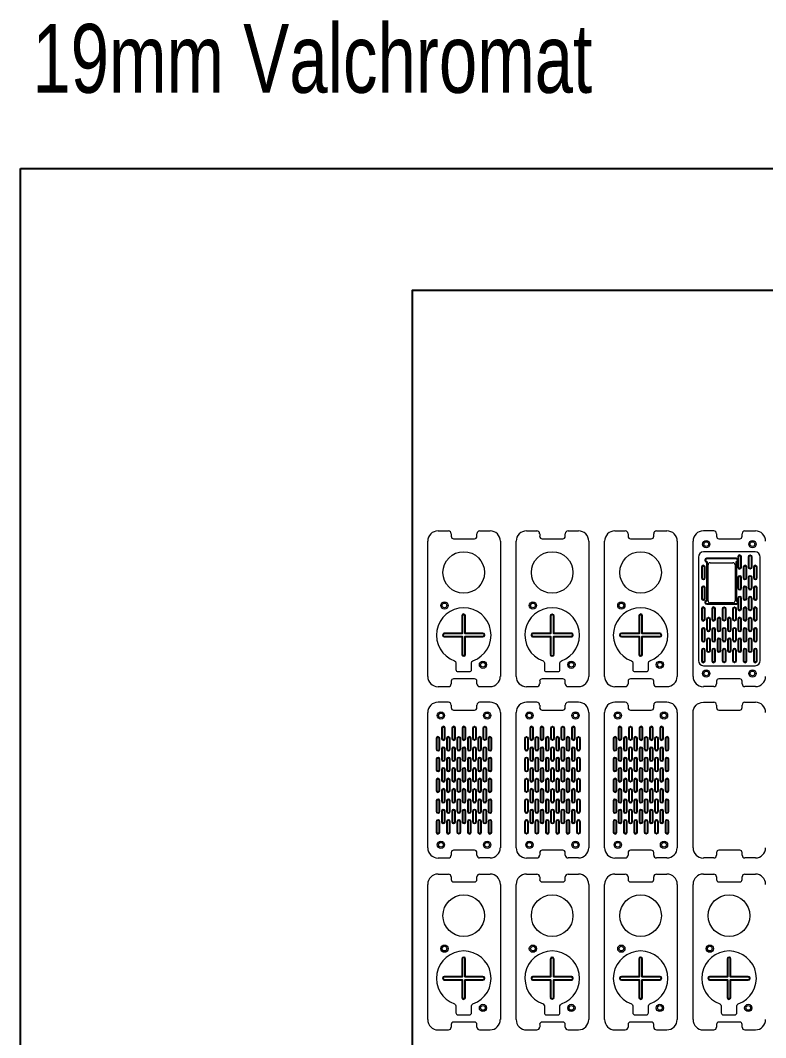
# Model space of a CAD drawing. Header units: millimetres. Extents: x -5 to 21766, y 503 to 12067.
# Drawn here: x -5 to 1427, y 2385 to 4342 of the extents above; entities that cross this region are included whole.
import ezdxf

# ---------------------------------------------------------------- set-up
doc = ezdxf.new("R2010")
doc.units = ezdxf.units.MM
for name, color, linetype in [('CUT THROUGH- Inside Line', 5, 'Continuous'), ('CUT THROUGH- Outside Line', 3, 'Continuous'), ('FILL- 12mm Deep', 4, 'Continuous'), ('FILL- 16mm Deep', 241, 'Continuous'), ('HOLE 14mm Deep', 6, 'Continuous'), ('HOLE- 1mm Deep', 54, 'Continuous'), ('PANEL', 40, 'Continuous')]:
    doc.layers.add(name, color=color, linetype=linetype)
doc.styles.add('SLDTEXTSTYLE0', font='TXT', dxfattribs={"width": 0.75})

msp = doc.modelspace()

# ---------------------------------------------------------------- linework, layer by layer
msp.add_lwpolyline([(-5.4, 4056.8), (2834.3, 4056.8), (2834.3, 502.6), (-5.4, 502.6)], close=True)
at = {"layer": 'CUT THROUGH- Inside Line', "linetype": 'Continuous', "lineweight": 15}
for p, q in [((1316.5, 3225.6), (1316.5, 3294.6)), ((1320.5, 3298.6), (1364.5, 3298.6)), ((1368.5, 3294.6), (1368.5, 3225.6)), ((1364.5, 3221.6), (1320.5, 3221.6))]:
    msp.add_line(p, q, dxfattribs=at)
at = {"layer": 'CUT THROUGH- Inside Line'}
for points in [[(1374.5, 3290.1, 1), (1380.5, 3290.1), (1380.5, 3310.1, 1), (1374.5, 3310.1)], [(1394.5, 3290.1, 1), (1400.5, 3290.1), (1400.5, 3310.1, 1), (1394.5, 3310.1)], [(1304.5, 3270.1, 1), (1310.5, 3270.1), (1310.5, 3290.1, 1), (1304.5, 3290.1)], [(1384.5, 3270.1, 1), (1390.5, 3270.1), (1390.5, 3290.1, 1), (1384.5, 3290.1)], [(1404.5, 3270.1, 1), (1410.5, 3270.1), (1410.5, 3290.1, 1), (1404.5, 3290.1)], [(1374.5, 3250.1, 1), (1380.5, 3250.1), (1380.5, 3270.1, 1), (1374.5, 3270.1)], [(1394.5, 3250.1, 1), (1400.5, 3250.1), (1400.5, 3270.1, 1), (1394.5, 3270.1)], [(1304.5, 3230.1, 1), (1310.5, 3230.1), (1310.5, 3250.1, 1), (1304.5, 3250.1)], [(1384.5, 3230.1, 1), (1390.5, 3230.1), (1390.5, 3250.1, 1), (1384.5, 3250.1)], [(1404.5, 3230.1, 1), (1410.5, 3230.1), (1410.5, 3250.1, 1), (1404.5, 3250.1)], [(1374.5, 3210.1, 1), (1380.5, 3210.1), (1380.5, 3230.1, 1), (1374.5, 3230.1)], [(1394.5, 3210.1, 1), (1400.5, 3210.1), (1400.5, 3230.1, 1), (1394.5, 3230.1)], [(1304.5, 3190.1, 1), (1310.5, 3190.1), (1310.5, 3210.1, 1), (1304.5, 3210.1)], [(1324.5, 3190.1, 1), (1330.5, 3190.1), (1330.5, 3210.1, 1), (1324.5, 3210.1)], [(1344.5, 3190.1, 1), (1350.5, 3190.1), (1350.5, 3210.1, 1), (1344.5, 3210.1)], [(1364.5, 3190.1, 1), (1370.5, 3190.1), (1370.5, 3210.1, 1), (1364.5, 3210.1)], [(1384.5, 3190.1, 1), (1390.5, 3190.1), (1390.5, 3210.1, 1), (1384.5, 3210.1)], [(1404.5, 3190.1, 1), (1410.5, 3190.1), (1410.5, 3210.1, 1), (1404.5, 3210.1)], [(849.9, 3196.5, 1), (843.9, 3196.5), (843.9, 3162.5), (809.9, 3162.5, 1), (809.9, 3156.5), (843.9, 3156.5), (843.9, 3122.5, 1), (849.9, 3122.5), (849.9, 3156.5), (883.9, 3156.5, 1), (883.9, 3162.5), (849.9, 3162.5)], [(1019.9, 3196.5, 1), (1013.9, 3196.5), (1013.9, 3162.5), (979.9, 3162.5, 1), (979.9, 3156.5), (1013.9, 3156.5), (1013.9, 3122.5, 1), (1019.9, 3122.5), (1019.9, 3156.5), (1053.9, 3156.5, 1), (1053.9, 3162.5), (1019.9, 3162.5)], [(1189.9, 3196.5, 1), (1183.9, 3196.5), (1183.9, 3162.5), (1149.9, 3162.5, 1), (1149.9, 3156.5), (1183.9, 3156.5), (1183.9, 3122.5, 1), (1189.9, 3122.5), (1189.9, 3156.5), (1223.9, 3156.5, 1), (1223.9, 3162.5), (1189.9, 3162.5)], [(1314.5, 3170.1, 1), (1320.5, 3170.1), (1320.5, 3190.1, 1), (1314.5, 3190.1)], [(1334.5, 3170.1, 1), (1340.5, 3170.1), (1340.5, 3190.1, 1), (1334.5, 3190.1)], [(1354.5, 3170.1, 1), (1360.5, 3170.1), (1360.5, 3190.1, 1), (1354.5, 3190.1)], [(1374.5, 3170.1, 1), (1380.5, 3170.1), (1380.5, 3190.1, 1), (1374.5, 3190.1)], [(1394.5, 3170.1, 1), (1400.5, 3170.1), (1400.5, 3190.1, 1), (1394.5, 3190.1)], [(1304.5, 3150.1, 1), (1310.5, 3150.1), (1310.5, 3170.1, 1), (1304.5, 3170.1)], [(1324.5, 3150.1, 1), (1330.5, 3150.1), (1330.5, 3170.1, 1), (1324.5, 3170.1)], [(1344.5, 3150.1, 1), (1350.5, 3150.1), (1350.5, 3170.1, 1), (1344.5, 3170.1)], [(1364.5, 3150.1, 1), (1370.5, 3150.1), (1370.5, 3170.1, 1), (1364.5, 3170.1)], [(1384.5, 3150.1, 1), (1390.5, 3150.1), (1390.5, 3170.1, 1), (1384.5, 3170.1)], [(1404.5, 3150.1, 1), (1410.5, 3150.1), (1410.5, 3170.1, 1), (1404.5, 3170.1)], [(1314.5, 3130.1, 1), (1320.5, 3130.1), (1320.5, 3150.1, 1), (1314.5, 3150.1)], [(1334.5, 3130.1, 1), (1340.5, 3130.1), (1340.5, 3150.1, 1), (1334.5, 3150.1)], [(1354.5, 3130.1, 1), (1360.5, 3130.1), (1360.5, 3150.1, 1), (1354.5, 3150.1)], [(1374.5, 3130.1, 1), (1380.5, 3130.1), (1380.5, 3150.1, 1), (1374.5, 3150.1)], [(1394.5, 3130.1, 1), (1400.5, 3130.1), (1400.5, 3150.1, 1), (1394.5, 3150.1)], [(1304.5, 3110.1, 1), (1310.5, 3110.1), (1310.5, 3130.1, 1), (1304.5, 3130.1)], [(1324.5, 3110.1, 1), (1330.5, 3110.1), (1330.5, 3130.1, 1), (1324.5, 3130.1)], [(1344.5, 3110.1, 1), (1350.5, 3110.1), (1350.5, 3130.1, 1), (1344.5, 3130.1)], [(1364.5, 3110.1, 1), (1370.5, 3110.1), (1370.5, 3130.1, 1), (1364.5, 3130.1)], [(1384.5, 3110.1, 1), (1390.5, 3110.1), (1390.5, 3130.1, 1), (1384.5, 3130.1)], [(1404.5, 3110.1, 1), (1410.5, 3110.1), (1410.5, 3130.1, 1), (1404.5, 3130.1)], [(804.5, 2960.6, 1), (810.5, 2960.6), (810.5, 2980.6, 1), (804.5, 2980.6)], [(824.5, 2960.6, 1), (830.5, 2960.6), (830.5, 2980.6, 1), (824.5, 2980.6)], [(844.5, 2960.6, 1), (850.5, 2960.6), (850.5, 2980.6, 1), (844.5, 2980.6)], [(864.5, 2960.6, 1), (870.5, 2960.6), (870.5, 2980.6, 1), (864.5, 2980.6)], [(884.5, 2960.6, 1), (890.5, 2960.6), (890.5, 2980.6, 1), (884.5, 2980.6)], [(974.5, 2960.6, 1), (980.5, 2960.6), (980.5, 2980.6, 1), (974.5, 2980.6)], [(994.5, 2960.6, 1), (1000.5, 2960.6), (1000.5, 2980.6, 1), (994.5, 2980.6)], [(1014.5, 2960.6, 1), (1020.5, 2960.6), (1020.5, 2980.6, 1), (1014.5, 2980.6)], [(1034.5, 2960.6, 1), (1040.5, 2960.6), (1040.5, 2980.6, 1), (1034.5, 2980.6)], [(1054.5, 2960.6, 1), (1060.5, 2960.6), (1060.5, 2980.6, 1), (1054.5, 2980.6)], [(1144.5, 2960.6, 1), (1150.5, 2960.6), (1150.5, 2980.6, 1), (1144.5, 2980.6)], [(1164.5, 2960.6, 1), (1170.5, 2960.6), (1170.5, 2980.6, 1), (1164.5, 2980.6)], [(1184.5, 2960.6, 1), (1190.5, 2960.6), (1190.5, 2980.6, 1), (1184.5, 2980.6)], [(1204.5, 2960.6, 1), (1210.5, 2960.6), (1210.5, 2980.6, 1), (1204.5, 2980.6)], [(1224.5, 2960.6, 1), (1230.5, 2960.6), (1230.5, 2980.6, 1), (1224.5, 2980.6)], [(794.5, 2940.6, 1), (800.5, 2940.6), (800.5, 2960.6, 1), (794.5, 2960.6)], [(814.5, 2940.6, 1), (820.5, 2940.6), (820.5, 2960.6, 1), (814.5, 2960.6)], [(834.5, 2940.6, 1), (840.5, 2940.6), (840.5, 2960.6, 1), (834.5, 2960.6)], [(854.5, 2940.6, 1), (860.5, 2940.6), (860.5, 2960.6, 1), (854.5, 2960.6)], [(874.5, 2940.6, 1), (880.5, 2940.6), (880.5, 2960.6, 1), (874.5, 2960.6)], [(894.5, 2940.6, 1), (900.5, 2940.6), (900.5, 2960.6, 1), (894.5, 2960.6)], [(964.5, 2940.6, 1), (970.5, 2940.6), (970.5, 2960.6, 1), (964.5, 2960.6)], [(984.5, 2940.6, 1), (990.5, 2940.6), (990.5, 2960.6, 1), (984.5, 2960.6)], [(1004.5, 2940.6, 1), (1010.5, 2940.6), (1010.5, 2960.6, 1), (1004.5, 2960.6)], [(1024.5, 2940.6, 1), (1030.5, 2940.6), (1030.5, 2960.6, 1), (1024.5, 2960.6)], [(1044.5, 2940.6, 1), (1050.5, 2940.6), (1050.5, 2960.6, 1), (1044.5, 2960.6)], [(1064.5, 2940.6, 1), (1070.5, 2940.6), (1070.5, 2960.6, 1), (1064.5, 2960.6)], [(1134.5, 2940.6, 1), (1140.5, 2940.6), (1140.5, 2960.6, 1), (1134.5, 2960.6)], [(1154.5, 2940.6, 1), (1160.5, 2940.6), (1160.5, 2960.6, 1), (1154.5, 2960.6)], [(1174.5, 2940.6, 1), (1180.5, 2940.6), (1180.5, 2960.6, 1), (1174.5, 2960.6)], [(1194.5, 2940.6, 1), (1200.5, 2940.6), (1200.5, 2960.6, 1), (1194.5, 2960.6)], [(1214.5, 2940.6, 1), (1220.5, 2940.6), (1220.5, 2960.6, 1), (1214.5, 2960.6)], [(1234.5, 2940.6, 1), (1240.5, 2940.6), (1240.5, 2960.6, 1), (1234.5, 2960.6)], [(804.5, 2920.6, 1), (810.5, 2920.6), (810.5, 2940.6, 1), (804.5, 2940.6)], [(824.5, 2920.6, 1), (830.5, 2920.6), (830.5, 2940.6, 1), (824.5, 2940.6)], [(844.5, 2920.6, 1), (850.5, 2920.6), (850.5, 2940.6, 1), (844.5, 2940.6)], [(864.5, 2920.6, 1), (870.5, 2920.6), (870.5, 2940.6, 1), (864.5, 2940.6)], [(884.5, 2920.6, 1), (890.5, 2920.6), (890.5, 2940.6, 1), (884.5, 2940.6)], [(974.5, 2920.6, 1), (980.5, 2920.6), (980.5, 2940.6, 1), (974.5, 2940.6)], [(994.5, 2920.6, 1), (1000.5, 2920.6), (1000.5, 2940.6, 1), (994.5, 2940.6)], [(1014.5, 2920.6, 1), (1020.5, 2920.6), (1020.5, 2940.6, 1), (1014.5, 2940.6)], [(1034.5, 2920.6, 1), (1040.5, 2920.6), (1040.5, 2940.6, 1), (1034.5, 2940.6)], [(1054.5, 2920.6, 1), (1060.5, 2920.6), (1060.5, 2940.6, 1), (1054.5, 2940.6)], [(1144.5, 2920.6, 1), (1150.5, 2920.6), (1150.5, 2940.6, 1), (1144.5, 2940.6)], [(1164.5, 2920.6, 1), (1170.5, 2920.6), (1170.5, 2940.6, 1), (1164.5, 2940.6)], [(1184.5, 2920.6, 1), (1190.5, 2920.6), (1190.5, 2940.6, 1), (1184.5, 2940.6)], [(1204.5, 2920.6, 1), (1210.5, 2920.6), (1210.5, 2940.6, 1), (1204.5, 2940.6)], [(1224.5, 2920.6, 1), (1230.5, 2920.6), (1230.5, 2940.6, 1), (1224.5, 2940.6)], [(794.5, 2900.6, 1), (800.5, 2900.6), (800.5, 2920.6, 1), (794.5, 2920.6)], [(814.5, 2900.6, 1), (820.5, 2900.6), (820.5, 2920.6, 1), (814.5, 2920.6)], [(834.5, 2900.6, 1), (840.5, 2900.6), (840.5, 2920.6, 1), (834.5, 2920.6)], [(854.5, 2900.6, 1), (860.5, 2900.6), (860.5, 2920.6, 1), (854.5, 2920.6)], [(874.5, 2900.6, 1), (880.5, 2900.6), (880.5, 2920.6, 1), (874.5, 2920.6)], [(894.5, 2900.6, 1), (900.5, 2900.6), (900.5, 2920.6, 1), (894.5, 2920.6)], [(964.5, 2900.6, 1), (970.5, 2900.6), (970.5, 2920.6, 1), (964.5, 2920.6)], [(984.5, 2900.6, 1), (990.5, 2900.6), (990.5, 2920.6, 1), (984.5, 2920.6)], [(1004.5, 2900.6, 1), (1010.5, 2900.6), (1010.5, 2920.6, 1), (1004.5, 2920.6)], [(1024.5, 2900.6, 1), (1030.5, 2900.6), (1030.5, 2920.6, 1), (1024.5, 2920.6)], [(1044.5, 2900.6, 1), (1050.5, 2900.6), (1050.5, 2920.6, 1), (1044.5, 2920.6)], [(1064.5, 2900.6, 1), (1070.5, 2900.6), (1070.5, 2920.6, 1), (1064.5, 2920.6)], [(1134.5, 2900.6, 1), (1140.5, 2900.6), (1140.5, 2920.6, 1), (1134.5, 2920.6)], [(1154.5, 2900.6, 1), (1160.5, 2900.6), (1160.5, 2920.6, 1), (1154.5, 2920.6)], [(1174.5, 2900.6, 1), (1180.5, 2900.6), (1180.5, 2920.6, 1), (1174.5, 2920.6)], [(1194.5, 2900.6, 1), (1200.5, 2900.6), (1200.5, 2920.6, 1), (1194.5, 2920.6)], [(1214.5, 2900.6, 1), (1220.5, 2900.6), (1220.5, 2920.6, 1), (1214.5, 2920.6)], [(1234.5, 2900.6, 1), (1240.5, 2900.6), (1240.5, 2920.6, 1), (1234.5, 2920.6)], [(804.5, 2880.6, 1), (810.5, 2880.6), (810.5, 2900.6, 1), (804.5, 2900.6)], [(824.5, 2880.6, 1), (830.5, 2880.6), (830.5, 2900.6, 1), (824.5, 2900.6)], [(844.5, 2880.6, 1), (850.5, 2880.6), (850.5, 2900.6, 1), (844.5, 2900.6)], [(864.5, 2880.6, 1), (870.5, 2880.6), (870.5, 2900.6, 1), (864.5, 2900.6)], [(884.5, 2880.6, 1), (890.5, 2880.6), (890.5, 2900.6, 1), (884.5, 2900.6)], [(974.5, 2880.6, 1), (980.5, 2880.6), (980.5, 2900.6, 1), (974.5, 2900.6)], [(994.5, 2880.6, 1), (1000.5, 2880.6), (1000.5, 2900.6, 1), (994.5, 2900.6)], [(1014.5, 2880.6, 1), (1020.5, 2880.6), (1020.5, 2900.6, 1), (1014.5, 2900.6)], [(1034.5, 2880.6, 1), (1040.5, 2880.6), (1040.5, 2900.6, 1), (1034.5, 2900.6)], [(1054.5, 2880.6, 1), (1060.5, 2880.6), (1060.5, 2900.6, 1), (1054.5, 2900.6)], [(1144.5, 2880.6, 1), (1150.5, 2880.6), (1150.5, 2900.6, 1), (1144.5, 2900.6)], [(1164.5, 2880.6, 1), (1170.5, 2880.6), (1170.5, 2900.6, 1), (1164.5, 2900.6)], [(1184.5, 2880.6, 1), (1190.5, 2880.6), (1190.5, 2900.6, 1), (1184.5, 2900.6)], [(1204.5, 2880.6, 1), (1210.5, 2880.6), (1210.5, 2900.6, 1), (1204.5, 2900.6)], [(1224.5, 2880.6, 1), (1230.5, 2880.6), (1230.5, 2900.6, 1), (1224.5, 2900.6)], [(794.5, 2860.6, 1), (800.5, 2860.6), (800.5, 2880.6, 1), (794.5, 2880.6)], [(814.5, 2860.6, 1), (820.5, 2860.6), (820.5, 2880.6, 1), (814.5, 2880.6)], [(834.5, 2860.6, 1), (840.5, 2860.6), (840.5, 2880.6, 1), (834.5, 2880.6)], [(854.5, 2860.6, 1), (860.5, 2860.6), (860.5, 2880.6, 1), (854.5, 2880.6)], [(874.5, 2860.6, 1), (880.5, 2860.6), (880.5, 2880.6, 1), (874.5, 2880.6)], [(894.5, 2860.6, 1), (900.5, 2860.6), (900.5, 2880.6, 1), (894.5, 2880.6)], [(964.5, 2860.6, 1), (970.5, 2860.6), (970.5, 2880.6, 1), (964.5, 2880.6)], [(984.5, 2860.6, 1), (990.5, 2860.6), (990.5, 2880.6, 1), (984.5, 2880.6)], [(1004.5, 2860.6, 1), (1010.5, 2860.6), (1010.5, 2880.6, 1), (1004.5, 2880.6)], [(1024.5, 2860.6, 1), (1030.5, 2860.6), (1030.5, 2880.6, 1), (1024.5, 2880.6)], [(1044.5, 2860.6, 1), (1050.5, 2860.6), (1050.5, 2880.6, 1), (1044.5, 2880.6)], [(1064.5, 2860.6, 1), (1070.5, 2860.6), (1070.5, 2880.6, 1), (1064.5, 2880.6)], [(1134.5, 2860.6, 1), (1140.5, 2860.6), (1140.5, 2880.6, 1), (1134.5, 2880.6)], [(1154.5, 2860.6, 1), (1160.5, 2860.6), (1160.5, 2880.6, 1), (1154.5, 2880.6)], [(1174.5, 2860.6, 1), (1180.5, 2860.6), (1180.5, 2880.6, 1), (1174.5, 2880.6)], [(1194.5, 2860.6, 1), (1200.5, 2860.6), (1200.5, 2880.6, 1), (1194.5, 2880.6)], [(1214.5, 2860.6, 1), (1220.5, 2860.6), (1220.5, 2880.6, 1), (1214.5, 2880.6)], [(1234.5, 2860.6, 1), (1240.5, 2860.6), (1240.5, 2880.6, 1), (1234.5, 2880.6)], [(804.5, 2840.6, 1), (810.5, 2840.6), (810.5, 2860.6, 1), (804.5, 2860.6)], [(824.5, 2840.6, 1), (830.5, 2840.6), (830.5, 2860.6, 1), (824.5, 2860.6)], [(844.5, 2840.6, 1), (850.5, 2840.6), (850.5, 2860.6, 1), (844.5, 2860.6)], [(864.5, 2840.6, 1), (870.5, 2840.6), (870.5, 2860.6, 1), (864.5, 2860.6)], [(884.5, 2840.6, 1), (890.5, 2840.6), (890.5, 2860.6, 1), (884.5, 2860.6)], [(974.5, 2840.6, 1), (980.5, 2840.6), (980.5, 2860.6, 1), (974.5, 2860.6)], [(994.5, 2840.6, 1), (1000.5, 2840.6), (1000.5, 2860.6, 1), (994.5, 2860.6)], [(1014.5, 2840.6, 1), (1020.5, 2840.6), (1020.5, 2860.6, 1), (1014.5, 2860.6)], [(1034.5, 2840.6, 1), (1040.5, 2840.6), (1040.5, 2860.6, 1), (1034.5, 2860.6)], [(1054.5, 2840.6, 1), (1060.5, 2840.6), (1060.5, 2860.6, 1), (1054.5, 2860.6)], [(1144.5, 2840.6, 1), (1150.5, 2840.6), (1150.5, 2860.6, 1), (1144.5, 2860.6)], [(1164.5, 2840.6, 1), (1170.5, 2840.6), (1170.5, 2860.6, 1), (1164.5, 2860.6)], [(1184.5, 2840.6, 1), (1190.5, 2840.6), (1190.5, 2860.6, 1), (1184.5, 2860.6)], [(1204.5, 2840.6, 1), (1210.5, 2840.6), (1210.5, 2860.6, 1), (1204.5, 2860.6)], [(1224.5, 2840.6, 1), (1230.5, 2840.6), (1230.5, 2860.6, 1), (1224.5, 2860.6)], [(794.5, 2820.6, 1), (800.5, 2820.6), (800.5, 2840.6, 1), (794.5, 2840.6)], [(814.5, 2820.6, 1), (820.5, 2820.6), (820.5, 2840.6, 1), (814.5, 2840.6)], [(834.5, 2820.6, 1), (840.5, 2820.6), (840.5, 2840.6, 1), (834.5, 2840.6)], [(854.5, 2820.6, 1), (860.5, 2820.6), (860.5, 2840.6, 1), (854.5, 2840.6)], [(874.5, 2820.6, 1), (880.5, 2820.6), (880.5, 2840.6, 1), (874.5, 2840.6)], [(894.5, 2820.6, 1), (900.5, 2820.6), (900.5, 2840.6, 1), (894.5, 2840.6)], [(964.5, 2820.6, 1), (970.5, 2820.6), (970.5, 2840.6, 1), (964.5, 2840.6)], [(984.5, 2820.6, 1), (990.5, 2820.6), (990.5, 2840.6, 1), (984.5, 2840.6)], [(1004.5, 2820.6, 1), (1010.5, 2820.6), (1010.5, 2840.6, 1), (1004.5, 2840.6)], [(1024.5, 2820.6, 1), (1030.5, 2820.6), (1030.5, 2840.6, 1), (1024.5, 2840.6)], [(1044.5, 2820.6, 1), (1050.5, 2820.6), (1050.5, 2840.6, 1), (1044.5, 2840.6)], [(1064.5, 2820.6, 1), (1070.5, 2820.6), (1070.5, 2840.6, 1), (1064.5, 2840.6)], [(1134.5, 2820.6, 1), (1140.5, 2820.6), (1140.5, 2840.6, 1), (1134.5, 2840.6)], [(1154.5, 2820.6, 1), (1160.5, 2820.6), (1160.5, 2840.6, 1), (1154.5, 2840.6)], [(1174.5, 2820.6, 1), (1180.5, 2820.6), (1180.5, 2840.6, 1), (1174.5, 2840.6)], [(1194.5, 2820.6, 1), (1200.5, 2820.6), (1200.5, 2840.6, 1), (1194.5, 2840.6)], [(1214.5, 2820.6, 1), (1220.5, 2820.6), (1220.5, 2840.6, 1), (1214.5, 2840.6)], [(1234.5, 2820.6, 1), (1240.5, 2820.6), (1240.5, 2840.6, 1), (1234.5, 2840.6)], [(804.5, 2800.6, 1), (810.5, 2800.6), (810.5, 2820.6, 1), (804.5, 2820.6)], [(824.5, 2800.6, 1), (830.5, 2800.6), (830.5, 2820.6, 1), (824.5, 2820.6)], [(844.5, 2800.6, 1), (850.5, 2800.6), (850.5, 2820.6, 1), (844.5, 2820.6)], [(864.5, 2800.6, 1), (870.5, 2800.6), (870.5, 2820.6, 1), (864.5, 2820.6)], [(884.5, 2800.6, 1), (890.5, 2800.6), (890.5, 2820.6, 1), (884.5, 2820.6)], [(974.5, 2800.6, 1), (980.5, 2800.6), (980.5, 2820.6, 1), (974.5, 2820.6)], [(994.5, 2800.6, 1), (1000.5, 2800.6), (1000.5, 2820.6, 1), (994.5, 2820.6)], [(1014.5, 2800.6, 1), (1020.5, 2800.6), (1020.5, 2820.6, 1), (1014.5, 2820.6)], [(1034.5, 2800.6, 1), (1040.5, 2800.6), (1040.5, 2820.6, 1), (1034.5, 2820.6)], [(1054.5, 2800.6, 1), (1060.5, 2800.6), (1060.5, 2820.6, 1), (1054.5, 2820.6)], [(1144.5, 2800.6, 1), (1150.5, 2800.6), (1150.5, 2820.6, 1), (1144.5, 2820.6)], [(1164.5, 2800.6, 1), (1170.5, 2800.6), (1170.5, 2820.6, 1), (1164.5, 2820.6)], [(1184.5, 2800.6, 1), (1190.5, 2800.6), (1190.5, 2820.6, 1), (1184.5, 2820.6)], [(1204.5, 2800.6, 1), (1210.5, 2800.6), (1210.5, 2820.6, 1), (1204.5, 2820.6)], [(1224.5, 2800.6, 1), (1230.5, 2800.6), (1230.5, 2820.6, 1), (1224.5, 2820.6)], [(794.5, 2780.6, 1), (800.5, 2780.6), (800.5, 2800.6, 1), (794.5, 2800.6)], [(814.5, 2780.6, 1), (820.5, 2780.6), (820.5, 2800.6, 1), (814.5, 2800.6)], [(834.5, 2780.6, 1), (840.5, 2780.6), (840.5, 2800.6, 1), (834.5, 2800.6)], [(854.5, 2780.6, 1), (860.5, 2780.6), (860.5, 2800.6, 1), (854.5, 2800.6)], [(874.5, 2780.6, 1), (880.5, 2780.6), (880.5, 2800.6, 1), (874.5, 2800.6)], [(894.5, 2780.6, 1), (900.5, 2780.6), (900.5, 2800.6, 1), (894.5, 2800.6)], [(964.5, 2780.6, 1), (970.5, 2780.6), (970.5, 2800.6, 1), (964.5, 2800.6)], [(984.5, 2780.6, 1), (990.5, 2780.6), (990.5, 2800.6, 1), (984.5, 2800.6)], [(1004.5, 2780.6, 1), (1010.5, 2780.6), (1010.5, 2800.6, 1), (1004.5, 2800.6)], [(1024.5, 2780.6, 1), (1030.5, 2780.6), (1030.5, 2800.6, 1), (1024.5, 2800.6)], [(1044.5, 2780.6, 1), (1050.5, 2780.6), (1050.5, 2800.6, 1), (1044.5, 2800.6)], [(1064.5, 2780.6, 1), (1070.5, 2780.6), (1070.5, 2800.6, 1), (1064.5, 2800.6)], [(1134.5, 2780.6, 1), (1140.5, 2780.6), (1140.5, 2800.6, 1), (1134.5, 2800.6)], [(1154.5, 2780.6, 1), (1160.5, 2780.6), (1160.5, 2800.6, 1), (1154.5, 2800.6)], [(1174.5, 2780.6, 1), (1180.5, 2780.6), (1180.5, 2800.6, 1), (1174.5, 2800.6)], [(1194.5, 2780.6, 1), (1200.5, 2780.6), (1200.5, 2800.6, 1), (1194.5, 2800.6)], [(1214.5, 2780.6, 1), (1220.5, 2780.6), (1220.5, 2800.6, 1), (1214.5, 2800.6)], [(1234.5, 2780.6, 1), (1240.5, 2780.6), (1240.5, 2800.6, 1), (1234.5, 2800.6)], [(849.9, 2536.5, 1), (843.9, 2536.5), (843.9, 2502.5), (809.9, 2502.5, 1), (809.9, 2496.5), (843.9, 2496.5), (843.9, 2462.5, 1), (849.9, 2462.5), (849.9, 2496.5), (883.9, 2496.5, 1), (883.9, 2502.5), (849.9, 2502.5)], [(1019.9, 2536.5, 1), (1013.9, 2536.5), (1013.9, 2502.5), (979.9, 2502.5, 1), (979.9, 2496.5), (1013.9, 2496.5), (1013.9, 2462.5, 1), (1019.9, 2462.5), (1019.9, 2496.5), (1053.9, 2496.5, 1), (1053.9, 2502.5), (1019.9, 2502.5)], [(1189.9, 2536.5, 1), (1183.9, 2536.5), (1183.9, 2502.5), (1149.9, 2502.5, 1), (1149.9, 2496.5), (1183.9, 2496.5), (1183.9, 2462.5, 1), (1189.9, 2462.5), (1189.9, 2496.5), (1223.9, 2496.5, 1), (1223.9, 2502.5), (1189.9, 2502.5)], [(1359.9, 2536.5, 1), (1353.9, 2536.5), (1353.9, 2502.5), (1319.9, 2502.5, 1), (1319.9, 2496.5), (1353.9, 2496.5), (1353.9, 2462.5, 1), (1359.9, 2462.5), (1359.9, 2496.5), (1393.9, 2496.5, 1), (1393.9, 2502.5), (1359.9, 2502.5)]]:
    msp.add_lwpolyline(points, format="xyb", close=True, dxfattribs=at)
at = {"layer": 'CUT THROUGH- Inside Line', "linetype": 'Continuous', "lineweight": 15}
for centre in [(846.9, 3279.9), (1016.9, 3279.9), (1186.9, 3279.9), (846.9, 2619.9), (1016.9, 2619.9), (1186.9, 2619.9), (1356.9, 2619.9)]:
    msp.add_circle(centre, 40, dxfattribs=at)
for centre, start, end in [((1320.5, 3294.6), 90, 180), ((1364.5, 3294.6), 0, 90), ((1320.5, 3225.6), 180, 270), ((1364.5, 3225.6), 270, 0)]:
    msp.add_arc(centre, 4, start, end, dxfattribs=at)
at = {"layer": 'CUT THROUGH- Outside Line', "linetype": 'Continuous', "lineweight": 15}
for p, q in [((797.5, 3359.9), (817.5, 3359.9)), ((822.9, 3354.5), (822.9, 3349.5)), ((872.2, 3349.5), (872.2, 3354.5)), ((877.5, 3359.9), (897.5, 3359.9)), ((967.5, 3359.9), (987.5, 3359.9)), ((992.9, 3354.5), (992.9, 3349.5)), ((1042.2, 3349.5), (1042.2, 3354.5)), ((1047.5, 3359.9), (1067.5, 3359.9)), ((1137.5, 3359.9), (1157.5, 3359.9)), ((1162.9, 3354.5), (1162.9, 3349.5)), ((1212.2, 3349.5), (1212.2, 3354.5)), ((1217.5, 3359.9), (1237.5, 3359.9)), ((1327.5, 3359.9), (1307.5, 3359.9)), ((1332.9, 3354.5), (1332.9, 3349.5)), ((1382.2, 3349.5), (1382.2, 3354.5)), ((1387.5, 3359.9), (1407.5, 3359.9)), ((777.8, 3080.1), (777.8, 3340.1)), ((827.5, 3344.9), (867.5, 3344.9)), ((917.3, 3340.1), (917.3, 3080.1)), ((947.8, 3080.1), (947.8, 3340.1)), ((997.5, 3344.9), (1037.5, 3344.9)), ((1087.3, 3340.1), (1087.3, 3080.1)), ((1117.8, 3080.1), (1117.8, 3340.1)), ((1167.5, 3344.9), (1207.5, 3344.9)), ((1257.3, 3340.1), (1257.3, 3080.1)), ((1287.8, 3080.1), (1287.8, 3340.1)), ((1337.5, 3344.9), (1377.5, 3344.9)), ((867.5, 3075.4), (827.5, 3075.4)), ((1037.5, 3075.4), (997.5, 3075.4)), ((1207.5, 3075.4), (1167.5, 3075.4)), ((1377.5, 3075.4), (1337.5, 3075.4)), ((797.5, 3060.4), (817.5, 3060.4)), ((822.9, 3070.7), (822.9, 3065.7)), ((872.2, 3065.7), (872.2, 3070.7)), ((877.5, 3060.4), (897.5, 3060.4)), ((967.5, 3060.4), (987.5, 3060.4)), ((992.9, 3070.7), (992.9, 3065.7)), ((1042.2, 3065.7), (1042.2, 3070.7)), ((1047.5, 3060.4), (1067.5, 3060.4)), ((1137.5, 3060.4), (1157.5, 3060.4)), ((1162.9, 3070.7), (1162.9, 3065.7)), ((1212.2, 3065.7), (1212.2, 3070.7)), ((1217.5, 3060.4), (1237.5, 3060.4)), ((1327.5, 3060.4), (1307.5, 3060.4)), ((1332.9, 3070.7), (1332.9, 3065.7)), ((1382.2, 3065.7), (1382.2, 3070.7)), ((1407.5, 3060.4), (1387.5, 3060.4)), ((817.5, 3030.4), (797.5, 3030.4)), ((822.9, 3025), (822.9, 3020)), ((827.5, 3015.4), (867.5, 3015.4)), ((872.2, 3020), (872.2, 3025)), ((897.5, 3030.4), (877.5, 3030.4)), ((987.5, 3030.4), (967.5, 3030.4)), ((992.9, 3025), (992.9, 3020)), ((997.5, 3015.4), (1037.5, 3015.4)), ((1042.2, 3020), (1042.2, 3025)), ((1067.5, 3030.4), (1047.5, 3030.4)), ((1157.5, 3030.4), (1137.5, 3030.4)), ((1162.9, 3025), (1162.9, 3020)), ((1167.5, 3015.4), (1207.5, 3015.4)), ((1212.2, 3020), (1212.2, 3025)), ((1237.5, 3030.4), (1217.5, 3030.4)), ((1332.9, 3025), (1332.9, 3020)), ((1337.5, 3015.4), (1377.5, 3015.4)), ((1382.2, 3020), (1382.2, 3025)), ((1387.5, 3030.4), (1407.5, 3030.4)), ((777.8, 2750.6), (777.8, 3010.6)), ((917.3, 3010.6), (917.3, 2750.6)), ((947.8, 2750.6), (947.8, 3010.6)), ((1087.3, 3010.6), (1087.3, 2750.6)), ((1117.8, 2750.6), (1117.8, 3010.6)), ((1257.3, 3010.6), (1257.3, 2750.6)), ((1287.8, 2750.6), (1287.8, 3010.6)), ((822.9, 2741.2), (822.9, 2736.2)), ((867.5, 2745.9), (827.5, 2745.9)), ((872.2, 2736.2), (872.2, 2741.2)), ((992.9, 2741.2), (992.9, 2736.2)), ((1037.5, 2745.9), (997.5, 2745.9)), ((1042.2, 2736.2), (1042.2, 2741.2)), ((1162.9, 2741.2), (1162.9, 2736.2)), ((1207.5, 2745.9), (1167.5, 2745.9)), ((1212.2, 2736.2), (1212.2, 2741.2)), ((1332.9, 2741.2), (1332.9, 2736.2)), ((1377.5, 2745.9), (1337.5, 2745.9)), ((1382.2, 2736.2), (1382.2, 2741.2)), ((797.5, 2730.9), (817.5, 2730.9)), ((897.5, 2730.9), (877.5, 2730.9)), ((967.5, 2730.9), (987.5, 2730.9)), ((1067.5, 2730.9), (1047.5, 2730.9)), ((1137.5, 2730.9), (1157.5, 2730.9)), ((1237.5, 2730.9), (1217.5, 2730.9)), ((1327.5, 2730.9), (1307.5, 2730.9)), ((1407.5, 2730.9), (1387.5, 2730.9)), ((797.5, 2699.9), (817.5, 2699.9)), ((877.5, 2699.9), (897.5, 2699.9)), ((967.5, 2699.9), (987.5, 2699.9)), ((1047.5, 2699.9), (1067.5, 2699.9)), ((1137.5, 2699.9), (1157.5, 2699.9)), ((1217.5, 2699.9), (1237.5, 2699.9)), ((1307.5, 2699.9), (1327.5, 2699.9)), ((1387.5, 2699.9), (1407.5, 2699.9)), ((822.9, 2694.5), (822.9, 2689.5)), ((827.5, 2684.9), (867.5, 2684.9)), ((872.2, 2689.5), (872.2, 2694.5)), ((992.9, 2694.5), (992.9, 2689.5)), ((997.5, 2684.9), (1037.5, 2684.9)), ((1042.2, 2689.5), (1042.2, 2694.5)), ((1162.9, 2694.5), (1162.9, 2689.5)), ((1167.5, 2684.9), (1207.5, 2684.9)), ((1212.2, 2689.5), (1212.2, 2694.5)), ((1332.9, 2694.5), (1332.9, 2689.5)), ((1337.5, 2684.9), (1377.5, 2684.9)), ((1382.2, 2689.5), (1382.2, 2694.5)), ((777.8, 2420.1), (777.8, 2680.1)), ((917.3, 2680.1), (917.3, 2420.1)), ((947.8, 2420.1), (947.8, 2680.1)), ((1087.3, 2680.1), (1087.3, 2420.1)), ((1117.8, 2420.1), (1117.8, 2680.1)), ((1257.3, 2680.1), (1257.3, 2420.1)), ((1287.8, 2420.1), (1287.8, 2680.1)), ((822.9, 2410.7), (822.9, 2405.7)), ((867.5, 2415.4), (827.5, 2415.4)), ((872.2, 2405.7), (872.2, 2410.7)), ((992.9, 2410.7), (992.9, 2405.7)), ((1037.5, 2415.4), (997.5, 2415.4)), ((1042.2, 2405.7), (1042.2, 2410.7)), ((1162.9, 2410.7), (1162.9, 2405.7)), ((1207.5, 2415.4), (1167.5, 2415.4)), ((1212.2, 2405.7), (1212.2, 2410.7)), ((1332.9, 2410.7), (1332.9, 2405.7)), ((1377.5, 2415.4), (1337.5, 2415.4)), ((1382.2, 2405.7), (1382.2, 2410.7)), ((797.5, 2400.4), (817.5, 2400.4)), ((877.5, 2400.4), (897.5, 2400.4)), ((967.5, 2400.4), (987.5, 2400.4)), ((1047.5, 2400.4), (1067.5, 2400.4)), ((1137.5, 2400.4), (1157.5, 2400.4)), ((1217.5, 2400.4), (1237.5, 2400.4)), ((1307.5, 2400.4), (1327.5, 2400.4)), ((1387.5, 2400.4), (1407.5, 2400.4))]:
    msp.add_line(p, q, dxfattribs=at)
msp.add_lwpolyline([(1287.8, 3010.6, -0.414214), (1307.5, 3030.4), (1327.5, 3030.4)], format="xyb", dxfattribs=at)
for centre, radius, start, end in [((797.5, 3340.1), 19.8, 90, 180), ((817.5, 3354.5), 5.35, 0, 90), ((827.5, 3349.5), 4.65, 180, 270), ((867.5, 3349.5), 4.65, 270, 0), ((877.5, 3354.5), 5.35, 90, 180), ((897.5, 3340.1), 19.8, 0, 90), ((967.5, 3340.1), 19.8, 90, 180), ((987.5, 3354.5), 5.35, 0, 90), ((997.5, 3349.5), 4.65, 180, 270), ((1037.5, 3349.5), 4.65, 270, 0), ((1047.5, 3354.5), 5.35, 90, 180), ((1067.5, 3340.1), 19.8, 0, 90), ((1137.5, 3340.1), 19.8, 90, 180), ((1157.5, 3354.5), 5.35, 0, 90), ((1167.5, 3349.5), 4.65, 180, 270), ((1207.5, 3349.5), 4.65, 270, 0), ((1217.5, 3354.5), 5.35, 90, 180), ((1237.5, 3340.1), 19.8, 0, 90), ((1307.5, 3340.1), 19.8, 90, 180), ((1327.5, 3354.5), 5.35, 0, 90), ((1337.5, 3349.5), 4.65, 180, 270), ((1377.5, 3349.5), 4.65, 270, 0), ((1387.5, 3354.5), 5.35, 90, 180), ((1407.5, 3340.1), 19.8, 0, 90), ((797.5, 3080.1), 19.8, 180, 270), ((827.5, 3070.7), 4.65, 90, 180), ((867.5, 3070.7), 4.65, 0, 90), ((897.5, 3080.1), 19.7, 270, 0), ((967.5, 3080.1), 19.8, 180, 270), ((997.5, 3070.7), 4.65, 90, 180), ((1037.5, 3070.7), 4.65, 0, 90), ((1067.5, 3080.1), 19.7, 270, 0), ((1137.5, 3080.1), 19.8, 180, 270), ((1167.5, 3070.7), 4.65, 90, 180), ((1207.5, 3070.7), 4.65, 0, 90), ((1237.5, 3080.1), 19.7, 270, 0), ((1307.5, 3080.1), 19.8, 180, 270), ((1337.5, 3070.7), 4.65, 90, 180), ((1377.5, 3070.7), 4.65, 0, 90), ((1407.5, 3080.1), 19.7, 270, 0), ((817.5, 3065.7), 5.35, 270, 0), ((877.5, 3065.7), 5.35, 180, 270), ((987.5, 3065.7), 5.35, 270, 0), ((1047.5, 3065.7), 5.35, 180, 270), ((1157.5, 3065.7), 5.35, 270, 0), ((1217.5, 3065.7), 5.35, 180, 270), ((1327.5, 3065.7), 5.35, 270, 0), ((1387.5, 3065.7), 5.35, 180, 270), ((797.5, 3010.6), 19.8, 90, 180), ((817.5, 3025), 5.35, 0, 90), ((827.5, 3020), 4.65, 180, 270), ((867.5, 3020), 4.65, 270, 0), ((877.5, 3025), 5.35, 90, 180), ((897.5, 3010.6), 19.8, 0, 90), ((967.5, 3010.6), 19.8, 90, 180), ((987.5, 3025), 5.35, 0, 90), ((997.5, 3020), 4.65, 180, 270), ((1037.5, 3020), 4.65, 270, 0), ((1047.5, 3025), 5.35, 90, 180), ((1067.5, 3010.6), 19.8, 0, 90), ((1137.5, 3010.6), 19.8, 90, 180), ((1157.5, 3025), 5.35, 0, 90), ((1167.5, 3020), 4.65, 180, 270), ((1207.5, 3020), 4.65, 270, 0), ((1217.5, 3025), 5.35, 90, 180), ((1237.5, 3010.6), 19.8, 0, 90), ((1327.5, 3025), 5.35, 0, 90), ((1337.5, 3020), 4.65, 180, 270), ((1377.5, 3020), 4.65, 270, 0), ((1387.5, 3025), 5.35, 90, 180), ((1407.5, 3010.6), 19.8, 0, 90), ((797.5, 2750.6), 19.8, 180, 270), ((827.5, 2741.2), 4.65, 90, 180), ((867.5, 2741.2), 4.65, 0, 90), ((897.5, 2750.6), 19.7, 270, 0), ((967.5, 2750.6), 19.8, 180, 270), ((997.5, 2741.2), 4.65, 90, 180), ((1037.5, 2741.2), 4.65, 0, 90), ((1067.5, 2750.6), 19.7, 270, 0), ((1137.5, 2750.6), 19.8, 180, 270), ((1167.5, 2741.2), 4.65, 90, 180), ((1207.5, 2741.2), 4.65, 0, 90), ((1237.5, 2750.6), 19.7, 270, 0), ((1307.5, 2750.6), 19.8, 180, 270), ((1337.5, 2741.2), 4.65, 90, 180), ((1377.5, 2741.2), 4.65, 0, 90), ((1407.5, 2750.6), 19.7, 270, 0), ((817.5, 2736.2), 5.35, 270, 0), ((877.5, 2736.2), 5.35, 180, 270), ((987.5, 2736.2), 5.35, 270, 0), ((1047.5, 2736.2), 5.35, 180, 270), ((1157.5, 2736.2), 5.35, 270, 0), ((1217.5, 2736.2), 5.35, 180, 270), ((1327.5, 2736.2), 5.35, 270, 0), ((1387.5, 2736.2), 5.35, 180, 270), ((797.5, 2680.1), 19.8, 90, 180), ((817.5, 2694.5), 5.35, 0, 90), ((877.5, 2694.5), 5.35, 90, 180), ((897.5, 2680.1), 19.8, 0, 90), ((967.5, 2680.1), 19.8, 90, 180), ((987.5, 2694.5), 5.35, 0, 90), ((1047.5, 2694.5), 5.35, 90, 180), ((1067.5, 2680.1), 19.8, 0, 90), ((1137.5, 2680.1), 19.8, 90, 180), ((1157.5, 2694.5), 5.35, 0, 90), ((1217.5, 2694.5), 5.35, 90, 180), ((1237.5, 2680.1), 19.8, 0, 90), ((1307.5, 2680.1), 19.8, 90, 180), ((1327.5, 2694.5), 5.35, 0, 90), ((1387.5, 2694.5), 5.35, 90, 180), ((1407.5, 2680.1), 19.8, 0, 90), ((827.5, 2689.5), 4.65, 180, 270), ((867.5, 2689.5), 4.65, 270, 0), ((997.5, 2689.5), 4.65, 180, 270), ((1037.5, 2689.5), 4.65, 270, 0), ((1167.5, 2689.5), 4.65, 180, 270), ((1207.5, 2689.5), 4.65, 270, 0), ((1337.5, 2689.5), 4.65, 180, 270), ((1377.5, 2689.5), 4.65, 270, 0), ((797.5, 2420.1), 19.8, 180, 270), ((827.5, 2410.7), 4.65, 90, 180), ((867.5, 2410.7), 4.65, 0, 90), ((897.5, 2420.1), 19.7, 270, 0), ((967.5, 2420.1), 19.8, 180, 270), ((997.5, 2410.7), 4.65, 90, 180), ((1037.5, 2410.7), 4.65, 0, 90), ((1067.5, 2420.1), 19.7, 270, 0), ((1137.5, 2420.1), 19.8, 180, 270), ((1167.5, 2410.7), 4.65, 90, 180), ((1207.5, 2410.7), 4.65, 0, 90), ((1237.5, 2420.1), 19.7, 270, 0), ((1307.5, 2420.1), 19.8, 180, 270), ((1337.5, 2410.7), 4.65, 90, 180), ((1377.5, 2410.7), 4.65, 0, 90), ((1407.5, 2420.1), 19.7, 270, 0), ((817.5, 2405.7), 5.35, 270, 0), ((877.5, 2405.7), 5.35, 180, 270), ((987.5, 2405.7), 5.35, 270, 0), ((1047.5, 2405.7), 5.35, 180, 270), ((1157.5, 2405.7), 5.35, 270, 0), ((1217.5, 2405.7), 5.35, 180, 270), ((1327.5, 2405.7), 5.35, 270, 0), ((1387.5, 2405.7), 5.35, 180, 270)]:
    msp.add_arc(centre, radius, start, end, dxfattribs=at)
at = {"layer": 'FILL- 12mm Deep', "linetype": 'Continuous', "lineweight": 15}
for p, q in [((1298.1, 3309.5), (1298.1, 3110.7)), ((1406.9, 3319.5), (1308.1, 3319.5)), ((1416.9, 3110.7), (1416.9, 3309.5)), ((1308.1, 3100.7), (1406.9, 3100.7))]:
    msp.add_line(p, q, dxfattribs=at)
for centre, start, end in [((1308.1, 3309.5), 90, 180), ((1406.9, 3309.5), 0, 90), ((1308.1, 3110.7), 180, 270), ((1406.9, 3110.7), 270, 0)]:
    msp.add_arc(centre, 10, start, end, dxfattribs=at)
at = {"layer": 'FILL- 16mm Deep'}
msp.add_lwpolyline([(1314, 3225.6, 1), (1314, 3219.6), (1371, 3219.6, 1), (1371, 3225.6), (1371, 3300.6, 1), (1371, 3306.6), (1314, 3306.6, 1), (1314, 3300.6)], format="xyb", close=True, dxfattribs=at)
at = {"layer": 'FILL- 16mm Deep', "linetype": 'Continuous', "lineweight": 15}
for points in [[(831.9, 3106.3), (831.9, 3093.2, 0.414214), (835.9, 3089.2), (857.9, 3089.2, 0.414214), (861.9, 3093.2), (861.9, 3106.3, -0.316976), (864.6, 3110.1, 5.774184), (829.3, 3110.1, -0.316976)], [(1001.9, 3106.3), (1001.9, 3093.2, 0.414214), (1005.9, 3089.2), (1027.9, 3089.2, 0.414214), (1031.9, 3093.2), (1031.9, 3106.3, -0.316976), (1034.6, 3110.1, 5.774184), (999.3, 3110.1, -0.316976)], [(1171.9, 3106.3), (1171.9, 3093.2, 0.414214), (1175.9, 3089.2), (1197.9, 3089.2, 0.414214), (1201.9, 3093.2), (1201.9, 3106.3, -0.316976), (1204.6, 3110.1, 5.774184), (1169.3, 3110.1, -0.316976)], [(831.9, 2446.3), (831.9, 2433.2, 0.414214), (835.9, 2429.2), (857.9, 2429.2, 0.414214), (861.9, 2433.2), (861.9, 2446.3, -0.316976), (864.6, 2450.1, 5.774184), (829.3, 2450.1, -0.316976)], [(1001.9, 2446.3), (1001.9, 2433.2, 0.414214), (1005.9, 2429.2), (1027.9, 2429.2, 0.414214), (1031.9, 2433.2), (1031.9, 2446.3, -0.316976), (1034.6, 2450.1, 5.774184), (999.3, 2450.1, -0.316976)], [(1171.9, 2446.3), (1171.9, 2433.2, 0.414214), (1175.9, 2429.2), (1197.9, 2429.2, 0.414214), (1201.9, 2433.2), (1201.9, 2446.3, -0.316976), (1204.6, 2450.1, 5.774184), (1169.3, 2450.1, -0.316976)], [(1341.9, 2446.3), (1341.9, 2433.2, 0.414214), (1345.9, 2429.2), (1367.9, 2429.2, 0.414214), (1371.9, 2433.2), (1371.9, 2446.3, -0.316976), (1374.6, 2450.1, 5.774184), (1339.3, 2450.1, -0.316976)]]:
    msp.add_lwpolyline(points, format="xyb", close=True, dxfattribs=at)
at = {"layer": 'HOLE 14mm Deep', "linetype": 'Continuous', "lineweight": 15}
for centre in [(1313.1, 3334.5), (1401.9, 3334.5), (809.9, 3216.5), (979.9, 3216.5), (1149.9, 3216.5), (883.9, 3102.5), (1053.9, 3102.5), (1223.9, 3102.5), (1313.1, 3085.7), (1401.9, 3085.7), (803.1, 3005), (891.9, 3005), (973.1, 3005), (1061.9, 3005), (1143.1, 3005), (1231.9, 3005), (803.1, 2756.2), (891.9, 2756.2), (973.1, 2756.2), (1061.9, 2756.2), (1143.1, 2756.2), (1231.9, 2756.2), (809.9, 2556.5), (979.9, 2556.5), (1149.9, 2556.5), (1319.9, 2556.5), (883.9, 2442.5), (1053.9, 2442.5), (1223.9, 2442.5), (1393.9, 2442.5)]:
    msp.add_circle(centre, 4.5, dxfattribs=at)
at = {"layer": 'HOLE- 1mm Deep', "linetype": 'Continuous', "lineweight": 15}
for centre in [(1313.1, 3334.5), (1401.9, 3334.5), (809.9, 3216.5), (979.9, 3216.5), (1149.9, 3216.5), (883.9, 3102.5), (1053.9, 3102.5), (1223.9, 3102.5), (1313.1, 3085.7), (1401.9, 3085.7), (803.1, 3005), (891.9, 3005), (973.1, 3005), (1061.9, 3005), (1143.1, 3005), (1231.9, 3005), (803.1, 2756.2), (891.9, 2756.2), (973.1, 2756.2), (1061.9, 2756.2), (1143.1, 2756.2), (1231.9, 2756.2), (809.9, 2556.5), (979.9, 2556.5), (1149.9, 2556.5), (1319.9, 2556.5), (883.9, 2442.5), (1053.9, 2442.5), (1223.9, 2442.5), (1393.9, 2442.5)]:
    msp.add_circle(centre, 7, dxfattribs=at)
at = {"layer": 'PANEL'}
msp.add_lwpolyline([(747.8, 1381.9), (1967.8, 1381.9), (1967.8, 3821.9), (747.8, 3821.9)], close=True, dxfattribs=at)

# ---------------------------------------------------------------- texts
at = {"linetype": 'Continuous', "lineweight": 0, "insert": (17.5, 4334.7), "char_height": 132.292, "attachment_point": 1, "style": 'SLDTEXTSTYLE0'}
msp.add_mtext('19mm Valchromat', dxfattribs=at)

doc.saveas('drawing.dxf')
